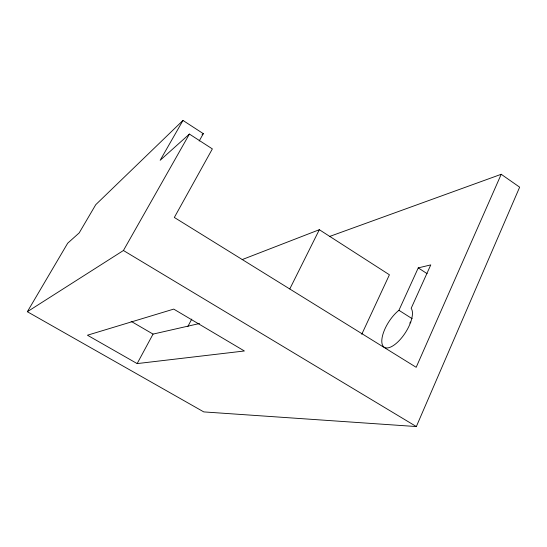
<?xml version="1.0" encoding="UTF-8"?>
<svg xmlns="http://www.w3.org/2000/svg" width="547" height="547" viewBox="0 0 547 547"><rect width="100%" height="100%" fill="white"/><g stroke="black" fill="none" stroke-linecap="round" stroke-linejoin="round"><path stroke-width="0.82" d="M199.183 141.03L203.32 133.659L182.972 120.443L95.746 204.694L79.206 232.885L67.678 243.224L27.35 311.722L203.785 411.905L416.342 426.557L519.65 187.17L501.216 174.288L329.328 236.564M501.216 174.288L416.178 367.304L174.329 217.46L212.359 148.907L189.406 134.07L160.175 160.278L182.972 120.443M398.927 310.299L418.257 267.886L430.769 264.898L411.166 308.303A23.815 9.908 -57.3 0 1 400.712 338.935A23.815 9.908 -57.3 0 1 381.82 342.012A23.815 9.908 -57.3 0 1 398.927 310.299L412.178 318.696M361.745 334.292L389.416 274.785L319.332 229.706L242.177 259.599M289.807 288.905L319.332 229.706M187.826 326.552L191.785 319.058M137.147 363.591L244.386 350.983L173.72 309.103L87.445 335.215L137.147 363.591L153.051 334.101L199.491 323.516M27.35 311.722L123.424 250.505L189.406 134.07M409.751 323.003L410.845 322.026M202.028 134.767L203.32 133.659M131.13 321.342L153.051 334.101M123.424 250.505L416.342 426.557M418.257 267.886L427.132 273.671"/></g></svg>
